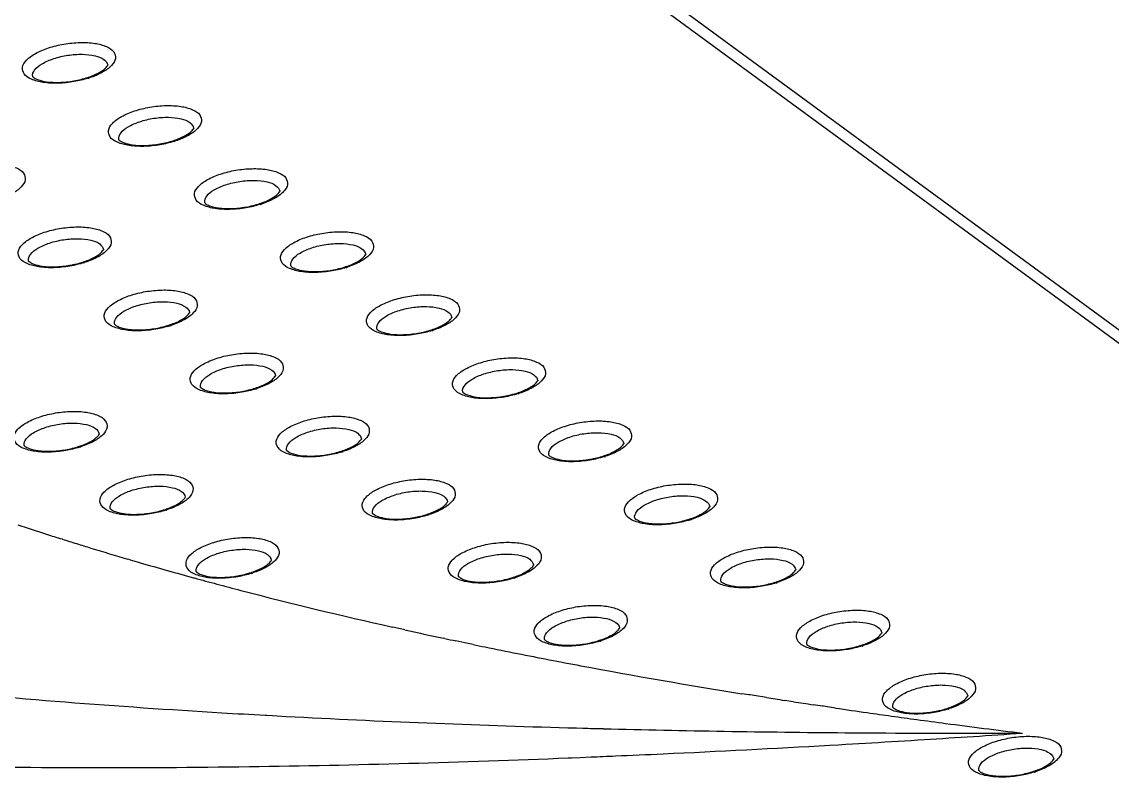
# Model space of a CAD drawing. Header units: millimetres. Extents: x 4086 to 4666, y 411 to 814.
# Drawn here: x 4285.66 to 4310.72, y 516.59 to 533.95 of the extents above; entities that cross this region are included whole.
import ezdxf

# ---------------------------------------------------------------- set-up
doc = ezdxf.new("R2010")
doc.units = ezdxf.units.MM

# ---------------------------------------------------------------- blocks, each defined once
blk = doc.blocks.new('u113')
at = {"color": 7, "linetype": 'Continuous'}
for p, q in [((90.355, 130.62), (15.204, 185.732)), ((91.002, 130.585), (15.839, 185.706)), ((37.407, 137.563), (37.31, 137.594)), ((37.464, 137.545), (37.407, 137.563)), ((39.691, 136.869), (39.618, 136.89)), ((40.022, 136.773), (39.993, 136.781)), ((48.56, 134.602), (48.307, 134.659)), ((48.706, 134.57), (48.56, 134.602)), ((50.017, 134.285), (49.973, 134.294)), ((50.672, 134.146), (50.383, 134.207)), ((50.951, 134.088), (50.672, 134.146)), ((60.001, 132.438), (59.775, 132.474)), ((60.041, 132.432), (60.001, 132.438)), ((60.179, 132.41), (60.041, 132.432)), ((60.581, 132.346), (60.179, 132.41)), ((61.464, 132.21), (61.167, 132.255)), ((62.414, 132.066), (62.114, 132.111)), ((44.123, 131.767), (44.167, 131.765)), ((44.167, 131.765), (44.359, 131.754)), ((44.359, 131.754), (44.518, 131.745)), ((44.518, 131.745), (44.815, 131.729)), ((62.457, 132.06), (62.414, 132.066)), ((62.844, 132.003), (62.457, 132.06)), ((54.063, 131.357), (54.346, 131.349)), ((54.346, 131.349), (54.551, 131.343)), ((62.656, 130.783), (62.949, 130.8)), ((62.949, 130.8), (63.054, 130.806)), ((63.054, 130.806), (63.188, 130.814)), ((63.188, 130.814), (63.406, 130.826)), ((63.406, 130.826), (64.037, 130.863)), ((54.067, 130.366), (54.179, 130.371)), ((54.179, 130.371), (54.466, 130.382)), ((54.466, 130.382), (54.826, 130.397))]:
    blk.add_line(p, q, dxfattribs=at)
for centre, radius, start, end in [((38.587, 153.331), 0.431, 326.0335, 328.0501), ((37.477, 155.193), 2.62, 288.2972, 289.2432), ((37.347, 155.733), 3.204, 287.4424, 288.2986), ((41.41, 151.26), 0.431, 326.0335, 328.0501), ((40.301, 153.123), 2.62, 288.2972, 289.2432), ((40.171, 153.662), 3.204, 287.4424, 288.2986), ((44.234, 149.189), 0.431, 326.0335, 328.0501), ((43.124, 151.052), 2.62, 288.2972, 289.2432), ((42.994, 151.591), 3.204, 287.4424, 288.2986), ((38.448, 147.276), 0.431, 326.0335, 328.0501), ((47.058, 147.118), 0.431, 326.0335, 328.0501), ((37.338, 149.138), 2.62, 288.2972, 289.2432), ((37.208, 149.678), 3.204, 287.4424, 288.2986), ((45.948, 148.981), 2.62, 288.2972, 289.2432), ((45.818, 149.52), 3.204, 287.4424, 288.2986), ((41.271, 145.205), 0.431, 326.0335, 328.0501), ((49.881, 145.048), 0.431, 326.0335, 328.0501), ((40.162, 147.068), 2.62, 288.2972, 289.2432), ((40.031, 147.607), 3.204, 287.4424, 288.2986), ((48.772, 146.91), 2.62, 288.2972, 289.2432), ((48.641, 147.45), 3.204, 287.4424, 288.2986), ((44.095, 143.134), 0.431, 326.0335, 328.0501), ((42.985, 144.997), 2.62, 288.2972, 289.2432), ((42.855, 145.536), 3.204, 287.4424, 288.2986), ((52.705, 142.977), 0.431, 326.0335, 328.0501), ((51.595, 144.84), 2.62, 288.2972, 289.2432), ((51.465, 145.379), 3.204, 287.4424, 288.2986), ((38.309, 141.22), 0.431, 326.0335, 328.0501), ((46.919, 141.063), 0.431, 326.0335, 328.0501), ((37.199, 143.083), 2.62, 288.2972, 289.2432), ((37.069, 143.623), 3.204, 287.4424, 288.2986), ((45.809, 142.926), 2.62, 288.2972, 289.2432), ((45.679, 143.465), 3.204, 287.4424, 288.2986), ((55.528, 140.906), 0.431, 326.0335, 328.0501), ((54.419, 142.769), 2.62, 288.2972, 289.2432), ((54.288, 143.308), 3.204, 287.4424, 288.2986), ((41.132, 139.15), 0.431, 326.0335, 328.0501), ((40.023, 141.012), 2.62, 288.2972, 289.2432), ((49.742, 138.993), 0.431, 326.0335, 328.0501), ((58.352, 138.836), 0.431, 326.0335, 328.0501), ((39.892, 141.552), 3.204, 287.4424, 288.2986), ((48.632, 140.855), 2.62, 288.2972, 289.2432), ((48.502, 141.395), 3.204, 287.4424, 288.2986), ((57.242, 140.698), 2.62, 288.2972, 289.2432), ((57.112, 141.238), 3.204, 287.4424, 288.2986), ((68.485, 236.162), 103.38, 251.68497, 251.84798), ((69.242, 238.479), 105.818, 251.84914, 252.30347), ((69.985, 240.8), 108.255, 252.30226, 252.43201), ((70.731, 243.166), 110.736, 252.51728, 252.76956), ((71.445, 245.467), 113.145, 252.76957, 253.02089), ((72.488, 248.895), 116.728, 253.02252, 253.64456), ((73.423, 252.068), 120.037, 253.67928, 253.82951), ((74.672, 256.413), 124.557, 253.84813, 254.69785), ((43.956, 137.079), 0.431, 326.0335, 328.0501), ((42.846, 138.942), 2.62, 288.2972, 289.2432), ((42.716, 139.481), 3.204, 287.4424, 288.2986), ((52.566, 136.922), 0.431, 326.0335, 328.0501), ((61.176, 136.765), 0.431, 326.0335, 328.0501), ((76.199, 261.961), 130.311, 254.69417, 255.02908), ((77.166, 265.58), 134.057, 255.0292, 255.37939), ((51.456, 138.785), 2.62, 288.2972, 289.2432), ((51.326, 139.324), 3.204, 287.4424, 288.2986), ((60.066, 138.628), 2.62, 288.2972, 289.2432), ((59.936, 139.167), 3.204, 287.4424, 288.2986), ((80.509, 278.6), 147.499, 255.39968, 257.38962), ((55.389, 134.851), 0.431, 326.0335, 328.0501), ((84.093, 294.229), 163.534, 257.50296, 257.64987), ((84.805, 297.488), 166.87, 257.6504, 257.9514), ((85.557, 301.004), 170.465, 257.96598, 258.09207), ((54.28, 136.714), 2.62, 288.2972, 289.2432), ((63.999, 134.694), 0.431, 326.0335, 328.0501), ((86.673, 306.343), 175.92, 258.28407, 258.41351), ((87.561, 310.688), 180.354, 258.41444, 258.76078), ((54.149, 137.253), 3.204, 287.4424, 288.2986), ((62.889, 136.557), 2.62, 288.2972, 289.2432), ((62.759, 137.096), 3.204, 287.4424, 288.2986), ((89.166, 318.792), 188.616, 258.76253, 259.40279), ((92.695, 337.96), 208.106, 259.41827, 260.89833), ((96.443, 360.983), 231.432, 261.08559, 261.23254), ((97.173, 365.738), 236.242, 261.30615, 261.46575), ((66.823, 132.623), 0.431, 326.0335, 328.0501), ((61.723, 448.711), 317.432, 266.56398, 266.82145), ((98.457, 374.41), 245.009, 261.64228, 261.88923), ((99.222, 379.772), 250.426, 261.88901, 262.0733), ((99.909, 384.705), 255.407, 262.07333, 262.26128), ((65.713, 134.486), 2.62, 288.2972, 289.2432), ((65.583, 135.026), 3.204, 287.4424, 288.2986), ((64.202, 498.1), 366.883, 266.97091, 268.41635), ((100.67, 390.307), 261.059, 262.26138, 262.47051), ((102.198, 401.961), 272.813, 262.47301, 263.00619), ((66.748, 585.477), 454.298, 268.54704, 269.54773), ((67.585, 674.006), 542.831, 269.60609, 270.1473), ((27.889, 738.462), 608.673, 273.567524, 273.870941), ((33.022, 651.506), 521.566, 272.6553, 273.25722), ((29.889, 706.585), 576.734, 273.394353, 273.566227), ((34.593, 618.51), 488.532, 272.46699, 272.65046), ((69.646, 130.553), 0.431, 326.0335, 328.0501), ((68.537, 132.415), 2.62, 288.2972, 289.2432), ((68.406, 132.955), 3.204, 287.4424, 288.2986)]:
    blk.add_arc(centre, radius, start, end, dxfattribs=at)
for points, start_tangent, end_tangent in [([(-8.118, 154.118), (-8.316, 152.138), (-8.19, 150.259), (-7.741, 148.468), (-6.97, 146.766), (-5.876, 145.151), (-4.459, 143.625), (-2.72, 142.187), (-0.658, 140.838), (1.726, 139.576), (4.433, 138.403), (7.463, 137.318), (10.815, 136.321), (14.49, 135.413), (18.487, 134.592), (22.807, 133.86), (32.415, 132.66), (42.699, 131.849)], (-0.176005, -0.984389), (0.998201, -0.059949)), ([(36.831, 152.543), (36.446, 152.649), (36.212, 152.82), (36.156, 153.036), (36.285, 153.269), (36.585, 153.492), (37.011, 153.675)], (-0.988138, 0.153569), (0.949426, 0.31399)), ([(37.011, 153.675), (37.512, 153.799), (38.045, 153.852), (38.533, 153.823), (38.917, 153.717), (39.152, 153.546), (39.208, 153.33), (39.079, 153.097), (38.778, 152.874)], (0.949426, 0.31399), (-0.875157, -0.48384)), ([(36.493, 152.727), (36.49, 152.74), (36.555, 152.948), (36.797, 153.153), (37.18, 153.323)], (-0.218395, 0.97586), (0.949426, 0.31399)), ([(37.18, 153.323), (37.645, 153.433), (38.122, 153.466), (38.538, 153.417), (38.829, 153.293), (38.952, 153.114), (38.953, 153.102)], (0.949426, 0.31399), (0.084403, -0.996432)), ([(38.341, 152.719), (38.64, 152.847), (38.857, 152.99), (38.945, 153.089)], (0.944113, 0.329622), (0.558604, 0.829434)), ([(38.778, 152.874), (38.353, 152.691)], (-0.875157, -0.48384), (-0.949426, -0.31399)), ([(36.493, 152.727), (36.509, 152.713), (36.648, 152.637), (36.944, 152.565), (37.365, 152.544), (37.843, 152.592)], (0.739605, -0.673042), (0.985314, 0.170749)), ([(37.852, 152.567), (37.319, 152.514), (36.831, 152.543)], (-0.985384, -0.170345), (-0.988138, 0.153569)), ([(37.843, 152.592), (38.3, 152.705)], (0.985314, 0.170749), (0.949426, 0.31399)), ([(38.307, 152.676), (37.852, 152.567)], (-0.954012, -0.299767), (-0.985384, -0.170345)), ([(39.835, 151.604), (40.336, 151.728), (40.869, 151.781), (41.356, 151.753), (41.741, 151.646), (41.976, 151.475), (42.031, 151.26), (41.902, 151.027), (41.602, 150.803)], (0.949426, 0.31399), (-0.875157, -0.48384)), ([(39.655, 150.472), (39.27, 150.578), (39.036, 150.749), (38.98, 150.965), (39.109, 151.198), (39.409, 151.421), (39.835, 151.604)], (-0.988138, 0.153569), (0.949426, 0.31399)), ([(39.316, 150.657), (39.314, 150.669), (39.379, 150.877), (39.621, 151.082), (40.004, 151.253)], (-0.218395, 0.97586), (0.949426, 0.31399)), ([(40.004, 151.253), (40.469, 151.363), (40.946, 151.396), (41.361, 151.346), (41.653, 151.223), (41.775, 151.043), (41.777, 151.032)], (0.949426, 0.31399), (0.084403, -0.996432)), ([(41.164, 150.649), (41.464, 150.777), (41.68, 150.92), (41.768, 151.019)], (0.944113, 0.329622), (0.558604, 0.829434)), ([(41.602, 150.803), (41.176, 150.62)], (-0.875157, -0.48384), (-0.949426, -0.31399)), ([(39.316, 150.657), (39.332, 150.643), (39.472, 150.566), (39.768, 150.494), (40.188, 150.473), (40.666, 150.522)], (0.739605, -0.673042), (0.985314, 0.170749)), ([(40.675, 150.496), (40.142, 150.443), (39.655, 150.472)], (-0.985384, -0.170345), (-0.988138, 0.153569)), ([(40.666, 150.522), (41.123, 150.635)], (0.985314, 0.170749), (0.949426, 0.31399)), ([(41.131, 150.606), (40.675, 150.496)], (-0.954012, -0.299767), (-0.985384, -0.170345)), ([(34.048, 149.691), (34.549, 149.815), (35.083, 149.868), (35.57, 149.839), (35.955, 149.733), (36.189, 149.561), (36.245, 149.346), (36.116, 149.113), (35.816, 148.89)], (0.949426, 0.31399), (-0.875157, -0.48384)), ([(42.658, 149.533), (43.159, 149.658), (43.692, 149.71), (44.18, 149.682), (44.565, 149.576), (44.799, 149.404), (44.855, 149.189), (44.726, 148.956), (44.426, 148.732)], (0.949426, 0.31399), (-0.875157, -0.48384)), ([(42.478, 148.401), (42.094, 148.507), (41.859, 148.679), (41.803, 148.894), (41.932, 149.127), (42.233, 149.351), (42.658, 149.533)], (-0.988138, 0.153569), (0.949426, 0.31399)), ([(42.827, 149.182), (43.293, 149.292), (43.769, 149.325), (44.185, 149.276), (44.476, 149.152), (44.599, 148.972), (44.6, 148.961)], (0.949426, 0.31399), (0.084403, -0.996432)), ([(42.14, 148.586), (42.138, 148.599), (42.202, 148.807), (42.445, 149.011), (42.827, 149.182)], (-0.218395, 0.97586), (0.949426, 0.31399)), ([(43.988, 148.578), (44.287, 148.706), (44.504, 148.849), (44.592, 148.948)], (0.944113, 0.329622), (0.558604, 0.829434)), ([(42.14, 148.586), (42.156, 148.572), (42.296, 148.495), (42.591, 148.423), (43.012, 148.402), (43.49, 148.451)], (0.739605, -0.673042), (0.985314, 0.170749)), ([(43.49, 148.451), (43.947, 148.564)], (0.985314, 0.170749), (0.949426, 0.31399)), ([(44.426, 148.732), (44, 148.55)], (-0.875157, -0.48384), (-0.949426, -0.31399)), ([(43.499, 148.425), (42.966, 148.373), (42.478, 148.401)], (-0.985384, -0.170345), (-0.988138, 0.153569)), ([(43.954, 148.535), (43.499, 148.425)], (-0.954012, -0.299767), (-0.985384, -0.170345)), ([(36.692, 146.487), (36.307, 146.594), (36.073, 146.765), (36.017, 146.981), (36.146, 147.214), (36.446, 147.437), (36.872, 147.62)], (-0.988138, 0.153569), (0.949426, 0.31399)), ([(36.872, 147.62), (37.373, 147.744), (37.906, 147.797), (38.393, 147.768), (38.778, 147.662), (39.013, 147.491), (39.069, 147.275), (38.939, 147.042), (38.639, 146.819)], (0.949426, 0.31399), (-0.875157, -0.48384)), ([(45.482, 147.463), (45.983, 147.587), (46.516, 147.64), (47.003, 147.611), (47.388, 147.505), (47.623, 147.334), (47.679, 147.118), (47.549, 146.885), (47.249, 146.662)], (0.949426, 0.31399), (-0.875157, -0.48384)), ([(36.354, 146.672), (36.351, 146.685), (36.416, 146.893), (36.658, 147.098), (37.041, 147.268)], (-0.218395, 0.97586), (0.949426, 0.31399)), ([(37.041, 147.268), (37.506, 147.378), (37.983, 147.411), (38.399, 147.362), (38.69, 147.238), (38.812, 147.059), (38.814, 147.047)], (0.949426, 0.31399), (0.084403, -0.996432)), ([(45.302, 146.33), (44.917, 146.437), (44.683, 146.608), (44.627, 146.824), (44.756, 147.056), (45.056, 147.28), (45.482, 147.463)], (-0.988138, 0.153569), (0.949426, 0.31399)), ([(45.651, 147.111), (46.116, 147.221), (46.593, 147.254), (47.009, 147.205), (47.3, 147.081), (47.422, 146.901), (47.424, 146.89)], (0.949426, 0.31399), (0.084403, -0.996432)), ([(38.202, 146.664), (38.501, 146.792), (38.718, 146.935), (38.806, 147.034)], (0.944113, 0.329622), (0.558604, 0.829434)), ([(38.639, 146.819), (38.214, 146.636)], (-0.875157, -0.48384), (-0.949426, -0.31399)), ([(44.963, 146.515), (44.961, 146.528), (45.026, 146.736), (45.268, 146.941), (45.651, 147.111)], (-0.218395, 0.97586), (0.949426, 0.31399)), ([(46.812, 146.507), (47.111, 146.635), (47.328, 146.778), (47.415, 146.877)], (0.944113, 0.329622), (0.558604, 0.829434)), ([(36.353, 146.672), (36.37, 146.658), (36.509, 146.582), (36.805, 146.51), (37.226, 146.489), (37.704, 146.537)], (0.739605, -0.673042), (0.985314, 0.170749)), ([(37.713, 146.512), (37.18, 146.459), (36.692, 146.487)], (-0.985384, -0.170345), (-0.988138, 0.153569)), ([(37.704, 146.537), (38.161, 146.65)], (0.985314, 0.170749), (0.949426, 0.31399)), ([(38.168, 146.621), (37.713, 146.512)], (-0.954012, -0.299767), (-0.985384, -0.170345)), ([(44.963, 146.515), (44.98, 146.501), (45.119, 146.424), (45.415, 146.353), (45.835, 146.332), (46.313, 146.38)], (0.739605, -0.673042), (0.985314, 0.170749)), ([(46.313, 146.38), (46.771, 146.493)], (0.985314, 0.170749), (0.949426, 0.31399)), ([(46.778, 146.464), (46.323, 146.355)], (-0.954012, -0.299767), (-0.985384, -0.170345)), ([(47.249, 146.662), (46.824, 146.479)], (-0.875157, -0.48384), (-0.949426, -0.31399)), ([(46.323, 146.355), (45.789, 146.302), (45.302, 146.33)], (-0.985384, -0.170345), (-0.988138, 0.153569)), ([(39.696, 145.549), (40.197, 145.673), (40.73, 145.726), (41.217, 145.698), (41.602, 145.591), (41.836, 145.42), (41.892, 145.205), (41.763, 144.972), (41.463, 144.748)], (0.949426, 0.31399), (-0.875157, -0.48384)), ([(39.516, 144.417), (39.131, 144.523), (38.896, 144.694), (38.84, 144.91), (38.97, 145.143), (39.27, 145.366), (39.696, 145.549)], (-0.988138, 0.153569), (0.949426, 0.31399)), ([(39.865, 145.198), (40.33, 145.308), (40.807, 145.341), (41.222, 145.291), (41.513, 145.168), (41.636, 144.988), (41.637, 144.976)], (0.949426, 0.31399), (0.084403, -0.996432)), ([(48.126, 144.26), (47.741, 144.366), (47.506, 144.537), (47.45, 144.753), (47.58, 144.986), (47.88, 145.209), (48.305, 145.392)], (-0.988138, 0.153569), (0.949426, 0.31399)), ([(48.305, 145.392), (48.806, 145.516), (49.34, 145.569), (49.827, 145.541), (50.212, 145.434), (50.446, 145.263), (50.502, 145.047), (50.373, 144.815), (50.073, 144.591)], (0.949426, 0.31399), (-0.875157, -0.48384)), ([(39.177, 144.602), (39.175, 144.614), (39.24, 144.822), (39.482, 145.027), (39.865, 145.198)], (-0.218395, 0.97586), (0.949426, 0.31399)), ([(47.787, 144.445), (47.785, 144.457), (47.849, 144.665), (48.092, 144.87), (48.475, 145.04)], (-0.218395, 0.97586), (0.949426, 0.31399)), ([(48.475, 145.04), (48.94, 145.151), (49.416, 145.183), (49.832, 145.134), (50.123, 145.01), (50.246, 144.831), (50.247, 144.819)], (0.949426, 0.31399), (0.084403, -0.996432)), ([(41.025, 144.594), (41.325, 144.722), (41.541, 144.865), (41.629, 144.964)], (0.944113, 0.329622), (0.558604, 0.829434)), ([(41.463, 144.748), (41.037, 144.565)], (-0.875157, -0.48384), (-0.949426, -0.31399)), ([(49.635, 144.437), (49.934, 144.565), (50.151, 144.707), (50.239, 144.807)], (0.944113, 0.329622), (0.558604, 0.829434)), ([(39.177, 144.602), (39.193, 144.588), (39.333, 144.511), (39.628, 144.439), (40.049, 144.418), (40.527, 144.467)], (0.739605, -0.673042), (0.985314, 0.170749)), ([(40.536, 144.441), (40.003, 144.388), (39.516, 144.417)], (-0.985384, -0.170345), (-0.988138, 0.153569)), ([(40.527, 144.467), (40.984, 144.58)], (0.985314, 0.170749), (0.949426, 0.31399)), ([(40.992, 144.551), (40.536, 144.441)], (-0.954012, -0.299767), (-0.985384, -0.170345)), ([(47.787, 144.445), (47.803, 144.431), (47.943, 144.354), (48.238, 144.282), (48.659, 144.261), (49.137, 144.309)], (0.739605, -0.673042), (0.985314, 0.170749)), ([(49.146, 144.284), (48.613, 144.231), (48.126, 144.26)], (-0.985384, -0.170345), (-0.988138, 0.153569)), ([(49.137, 144.309), (49.594, 144.423)], (0.985314, 0.170749), (0.949426, 0.31399)), ([(49.602, 144.393), (49.146, 144.284)], (-0.954012, -0.299767), (-0.985384, -0.170345)), ([(50.073, 144.591), (49.647, 144.408)], (-0.875157, -0.48384), (-0.949426, -0.31399)), ([(42.519, 143.478), (43.02, 143.603), (43.553, 143.655), (44.041, 143.627), (44.425, 143.521), (44.66, 143.349), (44.716, 143.134), (44.587, 142.901), (44.287, 142.677)], (0.949426, 0.31399), (-0.875157, -0.48384)), ([(42.339, 142.346), (41.955, 142.452), (41.72, 142.624), (41.664, 142.839), (41.793, 143.072), (42.093, 143.296), (42.519, 143.478)], (-0.988138, 0.153569), (0.949426, 0.31399)), ([(42.688, 143.127), (43.154, 143.237), (43.63, 143.27), (44.046, 143.221), (44.337, 143.097), (44.46, 142.917), (44.461, 142.906)], (0.949426, 0.31399), (0.084403, -0.996432)), ([(50.949, 142.189), (50.564, 142.295), (50.33, 142.467), (50.274, 142.682), (50.403, 142.915), (50.703, 143.138), (51.129, 143.321)], (-0.988138, 0.153569), (0.949426, 0.31399)), ([(51.129, 143.321), (51.63, 143.446), (52.163, 143.498), (52.651, 143.47), (53.035, 143.363), (53.27, 143.192), (53.326, 142.977), (53.197, 142.744), (52.896, 142.52)], (0.949426, 0.31399), (-0.875157, -0.48384)), ([(42.001, 142.531), (41.998, 142.544), (42.063, 142.752), (42.305, 142.956), (42.688, 143.127)], (-0.218395, 0.97586), (0.949426, 0.31399)), ([(43.849, 142.523), (44.148, 142.651), (44.365, 142.794), (44.453, 142.893)], (0.944113, 0.329622), (0.558604, 0.829434)), ([(50.611, 142.374), (50.608, 142.386), (50.673, 142.595), (50.915, 142.799), (51.298, 142.97)], (-0.218395, 0.97586), (0.949426, 0.31399)), ([(51.298, 142.97), (51.763, 143.08), (52.24, 143.113), (52.656, 143.064), (52.947, 142.94), (53.07, 142.76), (53.071, 142.749)], (0.949426, 0.31399), (0.084403, -0.996432)), ([(42.001, 142.531), (42.017, 142.517), (42.156, 142.44), (42.452, 142.368), (42.873, 142.347), (43.351, 142.396)], (0.739605, -0.673042), (0.985314, 0.170749)), ([(43.351, 142.396), (43.808, 142.509)], (0.985314, 0.170749), (0.949426, 0.31399)), ([(43.815, 142.48), (43.36, 142.37)], (-0.954012, -0.299767), (-0.985384, -0.170345)), ([(44.287, 142.677), (43.861, 142.495)], (-0.875157, -0.48384), (-0.949426, -0.31399)), ([(52.459, 142.366), (52.758, 142.494), (52.975, 142.637), (53.063, 142.736)], (0.944113, 0.329622), (0.558604, 0.829434)), ([(52.896, 142.52), (52.471, 142.337)], (-0.875157, -0.48384), (-0.949426, -0.31399)), ([(43.36, 142.37), (42.827, 142.318), (42.339, 142.346)], (-0.985384, -0.170345), (-0.988138, 0.153569)), ([(50.611, 142.374), (50.627, 142.36), (50.766, 142.283), (51.062, 142.211), (51.483, 142.19), (51.961, 142.239)], (0.739605, -0.673042), (0.985314, 0.170749)), ([(51.97, 142.213), (51.437, 142.16), (50.949, 142.189)], (-0.985384, -0.170345), (-0.988138, 0.153569)), ([(51.961, 142.239), (52.418, 142.352)], (0.985314, 0.170749), (0.949426, 0.31399)), ([(52.425, 142.323), (51.97, 142.213)], (-0.954012, -0.299767), (-0.985384, -0.170345)), ([(36.553, 140.432), (36.168, 140.539), (35.934, 140.71), (35.878, 140.926), (36.007, 141.159), (36.307, 141.382), (36.733, 141.565)], (-0.988138, 0.153569), (0.949426, 0.31399)), ([(36.733, 141.565), (37.234, 141.689), (37.767, 141.742), (38.254, 141.713), (38.639, 141.607), (38.874, 141.436), (38.93, 141.22), (38.8, 140.987), (38.5, 140.764)], (0.949426, 0.31399), (-0.875157, -0.48384)), ([(45.163, 140.275), (44.778, 140.382), (44.544, 140.553), (44.488, 140.768), (44.617, 141.001), (44.917, 141.225), (45.343, 141.408)], (-0.988138, 0.153569), (0.949426, 0.31399)), ([(45.343, 141.408), (45.844, 141.532), (46.377, 141.585), (46.864, 141.556), (47.249, 141.45), (47.484, 141.279), (47.54, 141.063), (47.41, 140.83), (47.11, 140.607)], (0.949426, 0.31399), (-0.875157, -0.48384)), ([(53.953, 141.251), (54.454, 141.375), (54.987, 141.428), (55.474, 141.399), (55.859, 141.293), (56.094, 141.121), (56.149, 140.906), (56.02, 140.673), (55.72, 140.45)], (0.949426, 0.31399), (-0.875157, -0.48384)), ([(36.214, 140.617), (36.212, 140.63), (36.277, 140.838), (36.519, 141.043), (36.902, 141.213)], (-0.218395, 0.97586), (0.949426, 0.31399)), ([(36.902, 141.213), (37.367, 141.323), (37.844, 141.356), (38.26, 141.307), (38.551, 141.183), (38.673, 141.004), (38.675, 140.992)], (0.949426, 0.31399), (0.084403, -0.996432)), ([(44.824, 140.46), (44.822, 140.473), (44.887, 140.681), (45.129, 140.886), (45.512, 141.056)], (-0.218395, 0.97586), (0.949426, 0.31399)), ([(45.512, 141.056), (45.977, 141.166), (46.454, 141.199), (46.869, 141.15), (47.161, 141.026), (47.283, 140.846), (47.285, 140.835)], (0.949426, 0.31399), (0.084403, -0.996432)), ([(53.773, 140.118), (53.388, 140.225), (53.153, 140.396), (53.098, 140.611), (53.227, 140.844), (53.527, 141.068), (53.953, 141.251)], (-0.988138, 0.153569), (0.949426, 0.31399)), ([(54.122, 140.899), (54.587, 141.009), (55.064, 141.042), (55.479, 140.993), (55.771, 140.869), (55.893, 140.689), (55.894, 140.678)], (0.949426, 0.31399), (0.084403, -0.996432)), ([(38.063, 140.609), (38.362, 140.737), (38.579, 140.88), (38.667, 140.979)], (0.944113, 0.329622), (0.558604, 0.829434)), ([(38.5, 140.764), (38.075, 140.581)], (-0.875157, -0.48384), (-0.949426, -0.31399)), ([(46.672, 140.452), (46.972, 140.58), (47.189, 140.723), (47.276, 140.822)], (0.944113, 0.329622), (0.558604, 0.829434)), ([(53.434, 140.303), (53.432, 140.316), (53.497, 140.524), (53.739, 140.729), (54.122, 140.899)], (-0.218395, 0.97586), (0.949426, 0.31399)), ([(36.214, 140.617), (36.231, 140.603), (36.37, 140.527), (36.666, 140.455), (37.086, 140.434), (37.564, 140.482)], (0.739605, -0.673042), (0.985314, 0.170749)), ([(37.574, 140.457), (37.04, 140.404), (36.553, 140.432)], (-0.985384, -0.170345), (-0.988138, 0.153569)), ([(37.564, 140.482), (38.022, 140.595)], (0.985314, 0.170749), (0.949426, 0.31399)), ([(38.029, 140.566), (37.574, 140.457)], (-0.954012, -0.299767), (-0.985384, -0.170345)), ([(44.824, 140.46), (44.841, 140.446), (44.98, 140.369), (45.276, 140.298), (45.696, 140.277), (46.174, 140.325)], (0.739605, -0.673042), (0.985314, 0.170749)), ([(46.174, 140.325), (46.631, 140.438)], (0.985314, 0.170749), (0.949426, 0.31399)), ([(46.639, 140.409), (46.183, 140.3)], (-0.954012, -0.299767), (-0.985384, -0.170345)), ([(47.11, 140.607), (46.684, 140.424)], (-0.875157, -0.48384), (-0.949426, -0.31399)), ([(55.282, 140.295), (55.582, 140.423), (55.798, 140.566), (55.886, 140.665)], (0.944113, 0.329622), (0.558604, 0.829434)), ([(55.72, 140.45), (55.294, 140.267)], (-0.875157, -0.48384), (-0.949426, -0.31399)), ([(46.183, 140.3), (45.65, 140.247), (45.163, 140.275)], (-0.985384, -0.170345), (-0.988138, 0.153569)), ([(53.434, 140.303), (53.45, 140.289), (53.59, 140.212), (53.886, 140.141), (54.306, 140.12), (54.784, 140.168)], (0.739605, -0.673042), (0.985314, 0.170749)), ([(54.793, 140.143), (54.26, 140.09), (53.773, 140.118)], (-0.985384, -0.170345), (-0.988138, 0.153569)), ([(54.784, 140.168), (55.241, 140.281)], (0.985314, 0.170749), (0.949426, 0.31399)), ([(55.249, 140.252), (54.793, 140.143)], (-0.954012, -0.299767), (-0.985384, -0.170345)), ([(39.556, 139.494), (40.057, 139.618), (40.591, 139.671), (41.078, 139.643), (41.463, 139.536), (41.697, 139.365), (41.753, 139.149), (41.624, 138.917), (41.324, 138.693)], (0.949426, 0.31399), (-0.875157, -0.48384)), ([(39.377, 138.362), (38.992, 138.468), (38.757, 138.639), (38.701, 138.855), (38.831, 139.088), (39.131, 139.311), (39.556, 139.494)], (-0.988138, 0.153569), (0.949426, 0.31399)), ([(39.726, 139.143), (40.191, 139.253), (40.668, 139.286), (41.083, 139.236), (41.374, 139.112), (41.497, 138.933), (41.498, 138.921)], (0.949426, 0.31399), (0.084403, -0.996432)), ([(47.987, 138.205), (47.602, 138.311), (47.367, 138.482), (47.311, 138.698), (47.441, 138.931), (47.741, 139.154), (48.166, 139.337)], (-0.988138, 0.153569), (0.949426, 0.31399)), ([(48.166, 139.337), (48.667, 139.461), (49.2, 139.514), (49.688, 139.486), (50.073, 139.379), (50.307, 139.208), (50.363, 138.992), (50.234, 138.759), (49.934, 138.536)], (0.949426, 0.31399), (-0.875157, -0.48384)), ([(56.776, 139.18), (57.277, 139.304), (57.81, 139.357), (58.298, 139.328), (58.683, 139.222), (58.917, 139.051), (58.973, 138.835), (58.844, 138.602), (58.544, 138.379)], (0.949426, 0.31399), (-0.875157, -0.48384)), ([(39.038, 138.547), (39.036, 138.559), (39.1, 138.767), (39.343, 138.972), (39.726, 139.143)], (-0.218395, 0.97586), (0.949426, 0.31399)), ([(40.886, 138.539), (41.186, 138.667), (41.402, 138.81), (41.49, 138.909)], (0.944113, 0.329622), (0.558604, 0.829434)), ([(47.648, 138.39), (47.646, 138.402), (47.71, 138.61), (47.953, 138.815), (48.336, 138.985)], (-0.218395, 0.97586), (0.949426, 0.31399)), ([(48.336, 138.985), (48.801, 139.096), (49.277, 139.128), (49.693, 139.079), (49.984, 138.955), (50.107, 138.776), (50.108, 138.764)], (0.949426, 0.31399), (0.084403, -0.996432)), ([(56.596, 138.048), (56.212, 138.154), (55.977, 138.325), (55.921, 138.541), (56.05, 138.774), (56.351, 138.997), (56.776, 139.18)], (-0.988138, 0.153569), (0.949426, 0.31399)), ([(56.945, 138.828), (57.411, 138.938), (57.887, 138.971), (58.303, 138.922), (58.594, 138.798), (58.717, 138.619), (58.718, 138.607)], (0.949426, 0.31399), (0.084403, -0.996432)), ([(39.038, 138.547), (39.054, 138.533), (39.194, 138.456), (39.489, 138.384), (39.91, 138.363), (40.388, 138.411)], (0.739605, -0.673042), (0.985314, 0.170749)), ([(41.324, 138.693), (40.898, 138.51)], (-0.875157, -0.48384), (-0.949426, -0.31399)), ([(49.496, 138.382), (49.795, 138.51), (50.012, 138.652), (50.1, 138.752)], (0.944113, 0.329622), (0.558604, 0.829434)), ([(49.934, 138.536), (49.508, 138.353)], (-0.875157, -0.48384), (-0.949426, -0.31399)), ([(56.258, 138.232), (56.255, 138.245), (56.32, 138.453), (56.563, 138.658), (56.945, 138.828)], (-0.218395, 0.97586), (0.949426, 0.31399)), ([(58.106, 138.224), (58.405, 138.353), (58.622, 138.495), (58.71, 138.595)], (0.944113, 0.329622), (0.558604, 0.829434)), ([(40.397, 138.386), (39.864, 138.333), (39.377, 138.362)], (-0.985384, -0.170345), (-0.988138, 0.153569)), ([(40.388, 138.411), (40.845, 138.525)], (0.985314, 0.170749), (0.949426, 0.31399)), ([(40.853, 138.496), (40.397, 138.386)], (-0.954012, -0.299767), (-0.985384, -0.170345)), ([(47.648, 138.39), (47.664, 138.376), (47.804, 138.299), (48.099, 138.227), (48.52, 138.206), (48.998, 138.254)], (0.739605, -0.673042), (0.985314, 0.170749)), ([(49.007, 138.229), (48.474, 138.176), (47.987, 138.205)], (-0.985384, -0.170345), (-0.988138, 0.153569)), ([(48.998, 138.254), (49.455, 138.368)], (0.985314, 0.170749), (0.949426, 0.31399)), ([(49.462, 138.338), (49.007, 138.229)], (-0.954012, -0.299767), (-0.985384, -0.170345)), ([(56.258, 138.232), (56.274, 138.219), (56.413, 138.142), (56.709, 138.07), (57.13, 138.049), (57.608, 138.097)], (0.739605, -0.673042), (0.985314, 0.170749)), ([(57.608, 138.097), (58.065, 138.211)], (0.985314, 0.170749), (0.949426, 0.31399)), ([(58.072, 138.181), (57.617, 138.072)], (-0.954012, -0.299767), (-0.985384, -0.170345)), ([(58.544, 138.379), (58.118, 138.196)], (-0.875157, -0.48384), (-0.949426, -0.31399)), ([(57.617, 138.072), (57.084, 138.019), (56.596, 138.048)], (-0.985384, -0.170345), (-0.988138, 0.153569)), ([(42.38, 137.423), (42.881, 137.548), (43.414, 137.6), (43.902, 137.572), (44.286, 137.466), (44.521, 137.294), (44.577, 137.079), (44.448, 136.846), (44.147, 136.622)], (0.949426, 0.31399), (-0.875157, -0.48384)), ([(42.2, 136.291), (41.815, 136.397), (41.581, 136.569), (41.525, 136.784), (41.654, 137.017), (41.954, 137.241), (42.38, 137.423)], (-0.988138, 0.153569), (0.949426, 0.31399)), ([(42.549, 137.072), (43.014, 137.182), (43.491, 137.215), (43.907, 137.166), (44.198, 137.042), (44.321, 136.862), (44.322, 136.851)], (0.949426, 0.31399), (0.084403, -0.996432)), ([(50.81, 136.134), (50.425, 136.24), (50.191, 136.412), (50.135, 136.627), (50.264, 136.86), (50.564, 137.083), (50.99, 137.266)], (-0.988138, 0.153569), (0.949426, 0.31399)), ([(50.99, 137.266), (51.491, 137.391), (52.024, 137.443), (52.511, 137.415), (52.896, 137.308), (53.131, 137.137), (53.187, 136.922), (53.057, 136.689), (52.757, 136.465)], (0.949426, 0.31399), (-0.875157, -0.48384)), ([(59.42, 135.977), (59.035, 136.083), (58.801, 136.255), (58.745, 136.47), (58.874, 136.703), (59.174, 136.926), (59.6, 137.109)], (-0.988138, 0.153569), (0.949426, 0.31399)), ([(59.6, 137.109), (60.101, 137.233), (60.634, 137.286), (61.121, 137.258), (61.506, 137.151), (61.741, 136.98), (61.797, 136.765), (61.667, 136.532), (61.367, 136.308)], (0.949426, 0.31399), (-0.875157, -0.48384)), ([(41.862, 136.476), (41.859, 136.489), (41.924, 136.697), (42.166, 136.901), (42.549, 137.072)], (-0.218395, 0.97586), (0.949426, 0.31399)), ([(43.71, 136.468), (44.009, 136.596), (44.226, 136.739), (44.314, 136.838)], (0.944113, 0.329622), (0.558604, 0.829434)), ([(50.472, 136.319), (50.469, 136.331), (50.534, 136.539), (50.776, 136.744), (51.159, 136.915)], (-0.218395, 0.97586), (0.949426, 0.31399)), ([(51.159, 136.915), (51.624, 137.025), (52.101, 137.058), (52.517, 137.009), (52.808, 136.885), (52.93, 136.705), (52.932, 136.694)], (0.949426, 0.31399), (0.084403, -0.996432)), ([(59.081, 136.162), (59.079, 136.174), (59.144, 136.382), (59.386, 136.587), (59.769, 136.758)], (-0.218395, 0.97586), (0.949426, 0.31399)), ([(59.769, 136.758), (60.234, 136.868), (60.711, 136.901), (61.126, 136.851), (61.418, 136.728), (61.54, 136.548), (61.542, 136.537)], (0.949426, 0.31399), (0.084403, -0.996432)), ([(41.862, 136.476), (41.878, 136.462), (42.017, 136.385), (42.313, 136.313), (42.734, 136.292), (43.212, 136.341)], (0.739605, -0.673042), (0.985314, 0.170749)), ([(43.212, 136.341), (43.669, 136.454)], (0.985314, 0.170749), (0.949426, 0.31399)), ([(43.676, 136.425), (43.221, 136.315)], (-0.954012, -0.299767), (-0.985384, -0.170345)), ([(44.147, 136.622), (43.722, 136.44)], (-0.875157, -0.48384), (-0.949426, -0.31399)), ([(52.32, 136.311), (52.619, 136.439), (52.836, 136.582), (52.924, 136.681)], (0.944113, 0.329622), (0.558604, 0.829434)), ([(52.757, 136.465), (52.332, 136.282)], (-0.875157, -0.48384), (-0.949426, -0.31399)), ([(60.929, 136.154), (61.229, 136.282), (61.446, 136.425), (61.533, 136.524)], (0.944113, 0.329622), (0.558604, 0.829434)), ([(-4.29, 136.128), (-1.917, 135.089), (0.75, 134.147), (3.712, 133.303), (6.967, 132.556), (10.517, 131.906), (14.361, 131.353), (18.499, 130.898), (22.931, 130.54), (32.678, 130.115), (43.602, 130.08), (54.067, 130.366)], (0.898465, -0.439045), (0.99921, 0.039737)), ([(43.221, 136.315), (42.688, 136.263), (42.2, 136.291)], (-0.985384, -0.170345), (-0.988138, 0.153569)), ([(50.471, 136.319), (50.488, 136.305), (50.627, 136.228), (50.923, 136.156), (51.344, 136.135), (51.822, 136.184)], (0.739605, -0.673042), (0.985314, 0.170749)), ([(51.831, 136.158), (51.298, 136.105), (50.81, 136.134)], (-0.985384, -0.170345), (-0.988138, 0.153569)), ([(51.822, 136.184), (52.279, 136.297)], (0.985314, 0.170749), (0.949426, 0.31399)), ([(52.286, 136.268), (51.831, 136.158)], (-0.954012, -0.299767), (-0.985384, -0.170345)), ([(59.081, 136.162), (59.098, 136.148), (59.237, 136.071), (59.533, 135.999), (59.953, 135.978), (60.431, 136.027)], (0.739605, -0.673042), (0.985314, 0.170749)), ([(60.431, 136.027), (60.888, 136.14)], (0.985314, 0.170749), (0.949426, 0.31399)), ([(60.896, 136.111), (60.441, 136.001)], (-0.954012, -0.299767), (-0.985384, -0.170345)), ([(61.367, 136.308), (60.942, 136.125)], (-0.875157, -0.48384), (-0.949426, -0.31399)), ([(60.441, 136.001), (59.907, 135.948), (59.42, 135.977)], (-0.985384, -0.170345), (-0.988138, 0.153569)), ([(53.814, 135.196), (54.315, 135.32), (54.848, 135.373), (55.335, 135.344), (55.72, 135.238), (55.954, 135.066), (56.01, 134.851), (55.881, 134.618), (55.581, 134.395)], (0.949426, 0.31399), (-0.875157, -0.48384)), ([(53.634, 134.063), (53.249, 134.17), (53.014, 134.341), (52.958, 134.556), (53.088, 134.789), (53.388, 135.013), (53.814, 135.196)], (-0.988138, 0.153569), (0.949426, 0.31399)), ([(53.983, 134.844), (54.448, 134.954), (54.925, 134.987), (55.34, 134.938), (55.631, 134.814), (55.754, 134.634), (55.755, 134.623)], (0.949426, 0.31399), (0.084403, -0.996432)), ([(62.244, 133.906), (61.859, 134.013), (61.624, 134.184), (61.568, 134.399), (61.698, 134.632), (61.998, 134.856), (62.423, 135.039)], (-0.988138, 0.153569), (0.949426, 0.31399)), ([(62.423, 135.039), (62.924, 135.163), (63.458, 135.216), (63.945, 135.187), (64.33, 135.081), (64.564, 134.909), (64.62, 134.694), (64.491, 134.461), (64.191, 134.238)], (0.949426, 0.31399), (-0.875157, -0.48384)), ([(53.295, 134.248), (53.293, 134.261), (53.358, 134.469), (53.6, 134.674), (53.983, 134.844)], (-0.218395, 0.97586), (0.949426, 0.31399)), ([(55.143, 134.24), (55.443, 134.368), (55.659, 134.511), (55.747, 134.61)], (0.944113, 0.329622), (0.558604, 0.829434)), ([(61.905, 134.091), (61.903, 134.104), (61.967, 134.312), (62.21, 134.517), (62.593, 134.687)], (-0.218395, 0.97586), (0.949426, 0.31399)), ([(62.593, 134.687), (63.058, 134.797), (63.534, 134.83), (63.95, 134.781), (64.241, 134.657), (64.364, 134.477), (64.365, 134.466)], (0.949426, 0.31399), (0.084403, -0.996432)), ([(53.295, 134.248), (53.311, 134.234), (53.451, 134.157), (53.746, 134.086), (54.167, 134.065), (54.645, 134.113)], (0.739605, -0.673042), (0.985314, 0.170749)), ([(55.581, 134.395), (55.155, 134.212)], (-0.875157, -0.48384), (-0.949426, -0.31399)), ([(63.753, 134.083), (64.052, 134.211), (64.269, 134.354), (64.357, 134.453)], (0.944113, 0.329622), (0.558604, 0.829434)), ([(64.191, 134.238), (63.765, 134.055)], (-0.875157, -0.48384), (-0.949426, -0.31399)), ([(54.654, 134.088), (54.121, 134.035), (53.634, 134.063)], (-0.985384, -0.170345), (-0.988138, 0.153569)), ([(54.645, 134.113), (55.102, 134.226)], (0.985314, 0.170749), (0.949426, 0.31399)), ([(55.11, 134.197), (54.654, 134.088)], (-0.954012, -0.299767), (-0.985384, -0.170345)), ([(61.905, 134.091), (61.921, 134.077), (62.061, 134), (62.356, 133.929), (62.777, 133.908), (63.255, 133.956)], (0.739605, -0.673042), (0.985314, 0.170749)), ([(63.264, 133.93), (62.731, 133.878), (62.244, 133.906)], (-0.985384, -0.170345), (-0.988138, 0.153569)), ([(63.255, 133.956), (63.712, 134.069)], (0.985314, 0.170749), (0.949426, 0.31399)), ([(63.72, 134.04), (63.264, 133.93)], (-0.954012, -0.299767), (-0.985384, -0.170345)), ([(65.067, 131.835), (64.682, 131.942), (64.448, 132.113), (64.392, 132.329), (64.521, 132.562), (64.821, 132.785), (65.247, 132.968)], (-0.988138, 0.153569), (0.949426, 0.31399)), ([(65.247, 132.968), (65.748, 133.092), (66.281, 133.145), (66.768, 133.116), (67.153, 133.01), (67.388, 132.839), (67.444, 132.623), (67.314, 132.39), (67.014, 132.167)], (0.949426, 0.31399), (-0.875157, -0.48384)), ([(64.729, 132.02), (64.726, 132.033), (64.791, 132.241), (65.033, 132.446), (65.416, 132.616)], (-0.218395, 0.97586), (0.949426, 0.31399)), ([(65.416, 132.616), (65.881, 132.726), (66.358, 132.759), (66.774, 132.71), (67.065, 132.586), (67.187, 132.407), (67.189, 132.395)], (0.949426, 0.31399), (0.084403, -0.996432)), ([(66.577, 132.012), (66.876, 132.14), (67.093, 132.283), (67.181, 132.382)], (0.944113, 0.329622), (0.558604, 0.829434)), ([(67.014, 132.167), (66.589, 131.984)], (-0.875157, -0.48384), (-0.949426, -0.31399)), ([(64.729, 132.02), (64.745, 132.006), (64.884, 131.93), (65.18, 131.858), (65.601, 131.837), (66.079, 131.885)], (0.739605, -0.673042), (0.985314, 0.170749)), ([(66.088, 131.86), (65.555, 131.807), (65.067, 131.835)], (-0.985384, -0.170345), (-0.988138, 0.153569)), ([(66.079, 131.885), (66.536, 131.998)], (0.985314, 0.170749), (0.949426, 0.31399)), ([(66.543, 131.969), (66.088, 131.86)], (-0.954012, -0.299767), (-0.985384, -0.170345)), ([(54.551, 131.343), (55.229, 131.326)], (0.999636, -0.026965), (0.999678, -0.025372)), ([(63.162, 131.194), (63.853, 131.188)], (0.999965, -0.008324), (0.999976, -0.006968)), ([(68.071, 130.897), (68.572, 131.021), (69.105, 131.074), (69.592, 131.046), (69.977, 130.939), (70.211, 130.768), (70.267, 130.553), (70.138, 130.32), (69.838, 130.096)], (0.949426, 0.31399), (-0.875157, -0.48384)), ([(67.891, 129.765), (67.506, 129.871), (67.271, 130.042), (67.216, 130.258), (67.345, 130.491), (67.645, 130.714), (68.071, 130.897)], (-0.988138, 0.153569), (0.949426, 0.31399)), ([(68.24, 130.546), (68.705, 130.656), (69.182, 130.689), (69.597, 130.639), (69.889, 130.515), (70.011, 130.336), (70.012, 130.324)], (0.949426, 0.31399), (0.084403, -0.996432)), ([(54.826, 130.397), (55.622, 130.431)], (0.999144, 0.041366), (0.999074, 0.043036)), ([(67.552, 129.95), (67.55, 129.962), (67.615, 130.17), (67.857, 130.375), (68.24, 130.546)], (-0.218395, 0.97586), (0.949426, 0.31399)), ([(69.4, 129.942), (69.7, 130.07), (69.916, 130.213), (70.004, 130.312)], (0.944113, 0.329622), (0.558604, 0.829434)), ([(67.552, 129.95), (67.568, 129.936), (67.708, 129.859), (68.003, 129.787), (68.424, 129.766), (68.902, 129.814)], (0.739605, -0.673042), (0.985314, 0.170749)), ([(69.838, 130.096), (69.412, 129.913)], (-0.875157, -0.48384), (-0.949426, -0.31399)), ([(68.911, 129.789), (68.378, 129.736), (67.891, 129.765)], (-0.985384, -0.170345), (-0.988138, 0.153569)), ([(68.902, 129.814), (69.359, 129.928)], (0.985314, 0.170749), (0.949426, 0.31399)), ([(69.367, 129.899), (68.911, 129.789)], (-0.954012, -0.299767), (-0.985384, -0.170345))]:
    blk.add_spline(points, degree=3, dxfattribs=dict(at, start_tangent=start_tangent, end_tangent=end_tangent))

msp = doc.modelspace()

# ---------------------------------------------------------------- block references
at = {"xscale": 0.7, "yscale": 0.7, "zscale": 0.7}
msp.add_blockref('u113', (4260.366, 425.773), dxfattribs=at)

doc.saveas('drawing.dxf')
